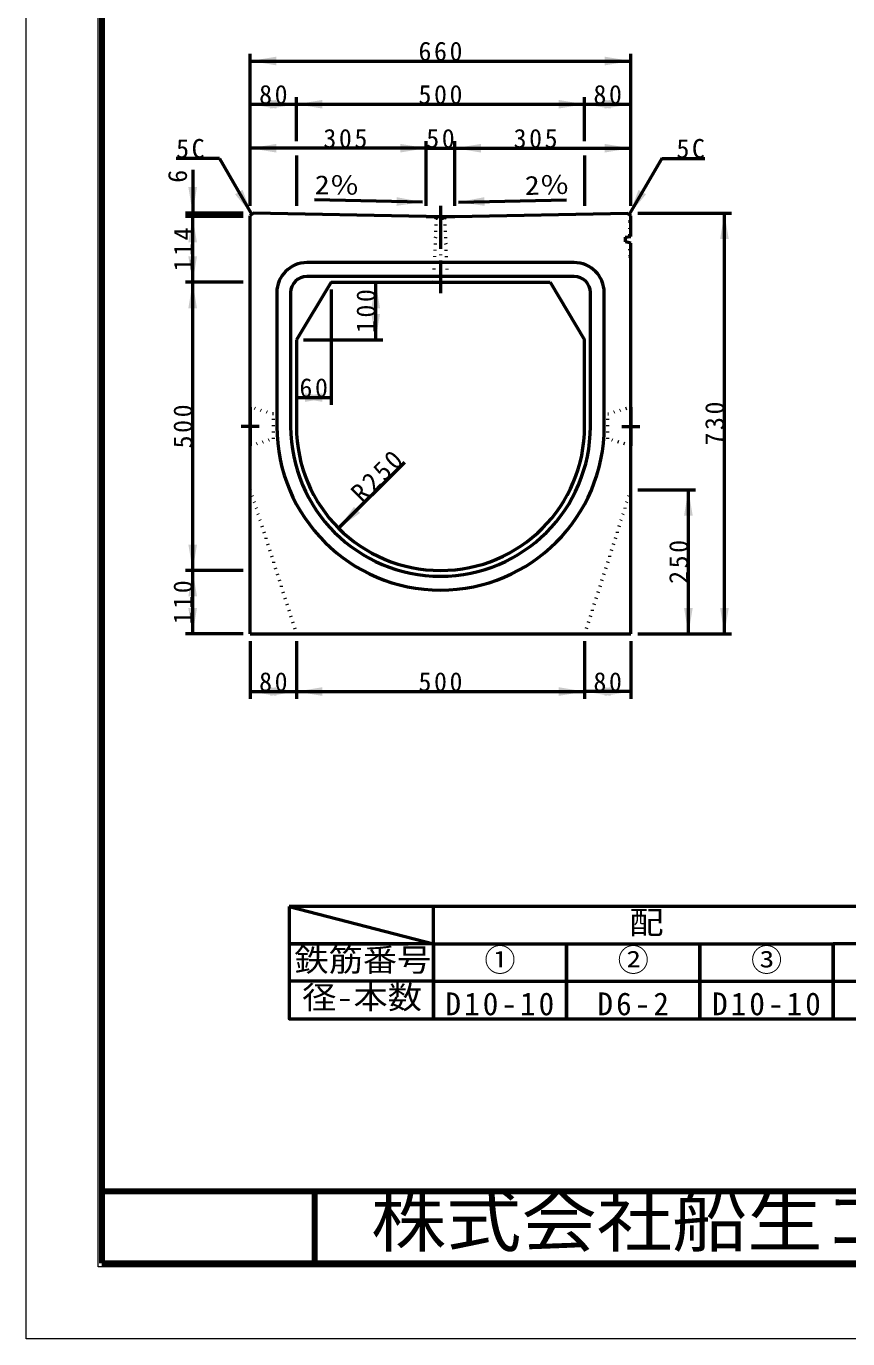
# Model space of a CAD drawing. Units: millimetres, scale not verified. Extents: x -2102 to 2102, y -1485 to 1485.
# Drawn here: x -2102 to -962, y -1485 to 336 of the extents above; entities that cross this region are included whole.
import ezdxf
from ezdxf.enums import TextEntityAlignment as Align

# ---------------------------------------------------------------- set-up
doc = ezdxf.new("R2010")
doc.units = ezdxf.units.MM
doc.header["$LTSCALE"] = 5
doc.linetypes.add('DOTTED', pattern=[1.75, 0.25, -1.5])
doc.linetypes.add('LONG_DASHED_DOTTED', pattern=[15.25, 12, -1.5, 0.25, -1.5])
doc.layers.add('0-0_V-nasSTD', color=7, linetype='Continuous', lineweight=35)
doc.layers.add('0-1_0', color=7, linetype='Continuous', lineweight=50)
doc.styles.add('ＭＳ ゴシック', font='')
doc.styles.get('ＭＳ ゴシック').set_extended_font_data('MS Gothic')

msp = doc.modelspace()

# ---------------------------------------------------------------- linework, layer by layer
at = {"layer": '0-0_V-nasSTD', "lineweight": 100}
for p, q in [((-1997.5, 1380), (-1997.5, -1380)), ((-1702.5, -1280), (-1702.5, -1380)), ((-1997.5, -1380), (1997.5, -1380))]:
    msp.add_line(p, q, dxfattribs=at)
at = {"layer": '0-0_V-nasSTD', "lineweight": 50}
for p, q in [((-1727.525, 157.142), (-1727.525, 87.142)), ((-1327.525, 157.142), (-1327.525, 87.142)), ((-1737.5, -885), (-1537.5, -937)), ((-1352.5, -885), (-1537.5, -885)), ((-1167.5, -885), (-1352.5, -885)), ((-982.5, -885), (-1167.5, -885)), ((-797.5, -885), (-982.5, -885)), ((-1737.5, -937), (-1737.5, -989)), ((-1537.5, -937), (-1352.5, -937)), ((-1352.5, -937), (-1167.5, -937)), ((-1167.5, -937), (-982.5, -937))]:
    msp.add_line(p, q, dxfattribs=at)
at = {"layer": '0-0_V-nasSTD', "lineweight": 18}
for points in [[(-2102.5, -1485), (-2102.5, 1485), (2102.5, 1485), (2102.5, -1485)], [(-2002.5, -1385), (-2002.5, 1385), (2002.5, 1385), (2002.5, -1385)]]:
    msp.add_lwpolyline(points, close=True, dxfattribs=at)
at = {"layer": '0-0_V-nasSTD', "lineweight": 50}
for points in [[(-1737.5, -885), (-1737.5, -937), (-1572.5, -937)], [(-1537.5, -937), (-1537.5, -885), (-1737.5, -885)], [(-1537.5, -989), (-1537.5, -937), (-1737.5, -937)], [(-1537.5, -937), (-1537.5, -989), (-1352.5, -989), (-1352.5, -937), (-1352.5, -989), (-1167.5, -989), (-1167.5, -937), (-1167.5, -989), (-982.5, -989), (-982.5, -937), (-982.5, -989)], [(-982.5, -989), (-797.5, -989), (-797.5, -937), (-982.5, -937)], [(-1537.5, -989), (-1537.5, -1041), (-1352.5, -1041), (-1352.5, -989), (-1352.5, -1041), (-1167.5, -1041), (-1167.5, -989), (-1167.5, -1041), (-982.5, -1041), (-982.5, -989), (-982.5, -1041)], [(-982.5, -1041), (-797.5, -1041), (-797.5, -989)]]:
    msp.add_lwpolyline(points, dxfattribs=at)
msp.add_lwpolyline([(-1737.5, -989), (-1737.5, -1041), (-1537.5, -1041), (-1537.5, -989)], close=True, dxfattribs=at)
at = {"layer": '0-0_V-nasSTD'}
for points in [[(-1791.525, 288.142), (-1755.525, 282.142), (-1755.525, 294.142)], [(-1299.525, 282.142), (-1299.525, 294.142), (-1263.525, 288.142)], [(-1791.525, 228.142), (-1755.525, 222.142), (-1755.525, 234.142)], [(-1763.525, 222.142), (-1763.525, 234.142), (-1727.525, 228.142)], [(-1727.525, 228.142), (-1691.525, 222.142), (-1691.525, 234.142)], [(-1363.525, 222.142), (-1363.525, 234.142), (-1327.525, 228.142)], [(-1327.525, 228.142), (-1291.525, 222.142), (-1291.525, 234.142)], [(-1299.525, 222.142), (-1299.525, 234.142), (-1263.525, 228.142)], [(-1791.525, 167.142), (-1755.525, 161.142), (-1755.525, 173.142)], [(-1583.525, 161.142), (-1583.525, 173.142), (-1547.525, 167.142)], [(-1507.525, 167.142), (-1471.525, 161.142), (-1471.525, 173.142)], [(-1299.525, 161.142), (-1299.525, 173.142), (-1263.525, 167.142)], [(-1877.525, 113.142), (-1871.525, 77.142), (-1865.525, 113.142)], [(-1812.701, 103.319), (-1802.308, 109.319), (-1789.505, 75.142)], [(-1265.525, 75.142), (-1252.721, 109.319), (-1242.329, 103.319)], [(-1588.653, 87.177), (-1588.533, 93.176), (-1552.54, 92.456)], [(-1588.533, 93.176), (-1588.413, 99.174), (-1552.54, 92.456)], [(-1502.51, 92.456), (-1466.637, 99.174), (-1466.517, 93.176)], [(-1502.51, 92.456), (-1466.517, 93.176), (-1466.397, 87.177)], [(-1139.525, 41.142), (-1133.525, 77.142), (-1127.525, 41.142)], [(-1877.525, 36.342), (-1871.525, 72.342), (-1865.525, 36.342)], [(-1877.525, 17.142), (-1871.525, -18.858), (-1865.525, 17.142)], [(-1877.525, -54.858), (-1871.525, -18.858), (-1865.525, -54.858)], [(-1623.525, -54.858), (-1617.525, -18.858), (-1611.525, -54.858)], [(-1623.525, -62.858), (-1617.525, -98.858), (-1611.525, -62.858)], [(-1727.525, -178.858), (-1691.525, -184.858), (-1691.525, -172.858)], [(-1715.525, -184.858), (-1715.525, -172.858), (-1679.525, -178.858)], [(-1189.525, -342.858), (-1183.525, -306.858), (-1177.525, -342.858)], [(-1668.947, -360.279), (-1647.733, -330.58), (-1639.248, -339.066)], [(-1877.525, -382.858), (-1871.525, -418.858), (-1865.525, -382.858)], [(-1877.525, -454.858), (-1871.525, -418.858), (-1865.525, -454.858)], [(-1877.525, -470.858), (-1871.525, -506.858), (-1865.525, -470.858)], [(-1189.525, -470.858), (-1183.525, -506.858), (-1177.525, -470.858)], [(-1139.525, -470.858), (-1133.525, -506.858), (-1127.525, -470.858)], [(-1791.525, -586.858), (-1755.525, -592.858), (-1755.525, -580.858)], [(-1763.525, -592.858), (-1763.525, -580.858), (-1727.525, -586.858)], [(-1727.525, -586.858), (-1691.525, -592.858), (-1691.525, -580.858)], [(-1363.525, -592.858), (-1363.525, -580.858), (-1327.525, -586.858)], [(-1327.525, -586.858), (-1291.525, -592.858), (-1291.525, -580.858)], [(-1299.525, -592.858), (-1299.525, -580.858), (-1263.525, -586.858)]]:
    msp.add_solid(points, dxfattribs=at)
at = {"layer": '0-1_0'}
for p, q in [((-1791.525, 87.142), (-1791.525, 298.142)), ((-1263.525, 87.142), (-1263.525, 298.142)), ((-1791.525, 288.142), (-1263.525, 288.142)), ((-1727.525, 177.142), (-1727.525, 238.142)), ((-1327.525, 177.142), (-1327.525, 238.142)), ((-1327.525, 228.142), (-1263.525, 228.142)), ((-1547.525, 167.142), (-1791.525, 167.142)), ((-1547.525, 87.142), (-1547.525, 177.142)), ((-1547.525, 167.142), (-1507.525, 167.142)), ((-1507.525, 87.142), (-1507.525, 177.142)), ((-1507.525, 167.142), (-1263.525, 167.142)), ((-1834.505, 153.085), (-1894.505, 153.085)), ((-1834.505, 153.085), (-1789.505, 75.142)), ((-1220.525, 153.085), (-1265.525, 75.142)), ((-1220.525, 153.085), (-1160.525, 153.085)), ((-1871.525, 137.142), (-1871.525, 77.142)), ((-1552.54, 92.456), (-1702.51, 95.455)), ((-1502.51, 92.456), (-1352.54, 95.455)), ((-1801.525, 77.142), (-1881.525, 77.142)), ((-1871.525, 72.342), (-1871.525, 77.142)), ((-1787.484, 77.142), (-1791.525, 73.142)), ((-1791.525, -506.858), (-1791.525, 73.142)), ((-1547.525, 72.342), (-1787.525, 77.142)), ((-1507.525, 72.342), (-1267.525, 77.142)), ((-1267.525, 77.142), (-1263.525, 73.142)), ((-1263.525, 44.742), (-1263.525, 73.142)), ((-1253.525, 77.142), (-1123.525, 77.142)), ((-1133.525, -506.858), (-1133.525, 77.142)), ((-1801.525, 72.342), (-1881.525, 72.342)), ((-1871.525, -18.858), (-1871.525, 72.342)), ((-1547.525, 72.342), (-1507.525, 72.342)), ((-1270.725, 43.542), (-1263.525, 44.742)), ((-1270.725, 37.142), (-1270.725, 43.542)), ((-1263.525, 35.142), (-1270.725, 37.142)), ((-1263.525, -506.858), (-1263.525, 35.142)), ((-1341.925, 8.342), (-1713.125, 8.342)), ((-1341.925, -10.858), (-1713.125, -10.858)), ((-1801.525, -18.858), (-1881.525, -18.858)), ((-1754.725, -33.258), (-1754.725, -218.858)), ((-1735.525, -33.258), (-1735.525, -218.858)), ((-1679.525, -18.858), (-1727.525, -98.858)), ((-1679.525, -18.858), (-1375.525, -18.858)), ((-1679.525, -28.858), (-1679.525, -188.858)), ((-1617.525, -98.858), (-1617.525, -18.858)), ((-1375.525, -18.858), (-1327.525, -98.858)), ((-1319.525, -218.858), (-1319.525, -33.258)), ((-1300.325, -218.858), (-1300.325, -33.258)), ((-1727.525, -98.858), (-1727.525, -218.858)), ((-1717.525, -98.858), (-1607.525, -98.858)), ((-1327.525, -218.858), (-1327.525, -98.858)), ((-1727.525, -178.858), (-1679.525, -178.858)), ((-1791.525, -192.058), (-1791.525, -245.658)), ((-1263.525, -192.058), (-1263.525, -245.658)), ((-1668.947, -360.279), (-1577.023, -268.355)), ((-1253.525, -306.858), (-1173.525, -306.858)), ((-1183.525, -506.858), (-1183.525, -306.858)), ((-1801.525, -418.858), (-1881.525, -418.858)), ((-1801.525, -506.858), (-1881.525, -506.858)), ((-1791.525, -506.858), (-1263.525, -506.858)), ((-1253.525, -506.858), (-1123.525, -506.858)), ((-1791.525, -516.858), (-1791.525, -596.858)), ((-1727.525, -516.858), (-1727.525, -596.858)), ((-1327.525, -516.858), (-1327.525, -596.858)), ((-1263.525, -516.858), (-1263.525, -596.858)), ((-1791.525, -586.858), (-1727.525, -586.858)), ((-1727.525, -586.858), (-1327.525, -586.858)), ((-1263.525, -586.858), (-1327.525, -586.858))]:
    msp.add_line(p, q, dxfattribs=at)
at = {"layer": '0-1_0', "linetype": 'LONG_DASHED_DOTTED'}
for p, q in [((-1527.525, 87.342), (-1527.525, -33.858)), ((-1779.025, -218.858), (-1804.025, -218.858)), ((-1276.025, -218.858), (-1251.025, -218.858))]:
    msp.add_line(p, q, dxfattribs=at)
at = {"layer": '0-1_0', "linetype": 'DOTTED'}
for p, q in [((-1533.525, 69.942), (-1537.525, -18.858)), ((-1533.525, 69.942), (-1535.925, 72.342)), ((-1533.525, 69.942), (-1521.525, 69.942)), ((-1521.525, 69.942), (-1519.125, 72.342)), ((-1517.525, -18.858), (-1521.525, 69.942)), ((-1265.365, 65.142), (-1263.525, 66.982)), ((-1265.365, 65.142), (-1265.365, 44.436)), ((-1759.525, -201.658), (-1791.525, -192.058)), ((-1295.525, -201.658), (-1263.525, -192.058)), ((-1791.525, -306.858), (-1727.525, -506.858)), ((-1263.525, -306.858), (-1327.525, -506.858))]:
    msp.add_line(p, q, dxfattribs=at)
at = {"layer": '0-1_0', "lineweight": 100}
msp.add_line((-1997.5, -1280), (1997.5, -1280), dxfattribs=at)
at = {"layer": '0-1_0'}
for points in [[(-1791.525, 228.142), (-1727.525, 228.142), (-1327.525, 228.142)], [(-1871.525, -506.858), (-1871.525, -418.858), (-1871.525, -18.858)]]:
    msp.add_lwpolyline(points, dxfattribs=at)
at = {"layer": '0-1_0', "linetype": 'DOTTED'}
for points in [[(-1265.365, 35.653), (-1265.365, 17.142), (-1263.525, 15.302)], [(-1791.525, -245.658), (-1759.525, -236.058), (-1759.525, -201.658)], [(-1263.525, -245.658), (-1295.525, -236.058), (-1295.525, -201.658)]]:
    msp.add_lwpolyline(points, dxfattribs=at)
at = {"layer": '0-1_0'}
for centre, radius, start, end in [((-1713.125, -33.258), 41.6, 90, 180), ((-1341.925, -33.258), 41.6, 0, 90), ((-1713.125, -33.258), 22.4, 90, 180), ((-1341.925, -33.258), 22.4, 0, 90), ((-1527.525, -218.858), 227.2, 180, 270), ((-1527.525, -218.858), 208, 180, 270), ((-1527.525, -218.858), 200, 180, 270), ((-1527.525, -218.858), 200, 270, 0), ((-1527.525, -218.858), 227.2, 270, 0), ((-1527.525, -218.858), 208, 270, 0)]:
    msp.add_arc(centre, radius, start, end, dxfattribs=at)

# ---------------------------------------------------------------- texts
at = {"layer": '0-0_V-nasSTD', "style": 'ＭＳ ゴシック'}
msp.add_text('6', height=26.39, rotation=90, dxfattribs=at).set_placement((-1871.525, 119.142), align=Align.BOTTOM_LEFT)
at = {"layer": '0-0_V-nasSTD', "style": 'ＭＳ ゴシック', "width": 1.15}
for rotation, p in [(358.854, (-1702.51, 95.455)), (1.146, (-1410.129, 94.303))]:
    msp.add_text('2％', height=26.39, rotation=rotation, dxfattribs=at).set_placement(p, align=Align.BOTTOM_LEFT)
at = {"layer": '0-0_V-nasSTD', "style": 'ＭＳ ゴシック', "width": 1.1}
for s, height, p in [('配\u3000\u3000\u3000\u3000\u3000\u3000\u3000\u3000\u3000\u3000筋', 31.67, (-1265.46, -932.6)), ('鉄筋番号', 31.67, (-1730.38, -984.6)), ('径-本数', 31.67, (-1719.58, -1036.6)), ('株式会社船生コンクリート工業', 69.65, (-1624.221, -1377.45))]:
    msp.add_text(s, height=height, dxfattribs=at).set_placement(p, align=Align.BOTTOM_LEFT)
at = {"layer": '0-0_V-nasSTD', "style": 'ＭＳ ゴシック'}
for s, p in [('①', (-1466.6, -984.6)), ('②', (-1281.6, -984.6)), ('③', (-1096.6, -984.6))]:
    msp.add_text(s, height=31.67, dxfattribs=at).set_placement(p, align=Align.BOTTOM_LEFT)
at = {"layer": '0-0_V-nasSTD', "attachment_point": 7, "style": 'ＭＳ ゴシック'}
for s, insert, char_height in [('\\T1.2;660', (-1558.125, 288.142), 26.39), ('\\T1.2;80', (-1779.325, 228.142), 26.39), ('\\T1.2;500', (-1558.125, 228.142), 26.39), ('\\T1.2;80', (-1315.325, 228.142), 26.39), ('\\T1.2;305', (-1690.125, 167.142), 26.39), ('\\T1.2;50', (-1547.325, 167.142), 26.39), ('\\T1.2;305', (-1426.125, 167.142), 26.39), ('\\T1.2;5C', (-1894.505, 153.085), 26.39), ('\\T1.2;5C', (-1200.125, 153.085), 26.39), ('\\T1.2;60', (-1723.325, -178.858), 26.39), ('\\T1.2;80', (-1779.325, -586.858), 26.39), ('\\T1.2;500', (-1558.125, -586.858), 26.39), ('\\T1.2;80', (-1315.325, -586.858), 26.39), ('\\T1.2;D10-10', (-1520.6, -1036.6), 31.67), ('\\T1.2;D6-2', (-1309.68, -1036.6), 31.67), ('\\T1.2;D10-10', (-1150.6, -1036.6), 31.67)]:
    msp.add_mtext(s, dxfattribs=dict(at, insert=insert, char_height=char_height))
at = {"layer": '0-0_V-nasSTD', "char_height": 26.39, "attachment_point": 7, "style": 'ＭＳ ゴシック'}
for s, insert, rotation in [('\\T1.2;114', (-1871.525, -3.858), 90), ('\\T1.2;100', (-1617.525, -89.458), 90), ('\\T1.2;500', (-1871.525, -249.458), 90), ('\\T1.2;730', (-1133.525, -245.458), 90), ('\\T1.2;R250', (-1635.571, -326.904), 45), ('\\T1.2;250', (-1183.525, -437.458), 90), ('\\T1.2;110', (-1871.525, -493.458), 90)]:
    msp.add_mtext(s, dxfattribs=dict(at, insert=insert, rotation=rotation))

doc.saveas('drawing.dxf')
